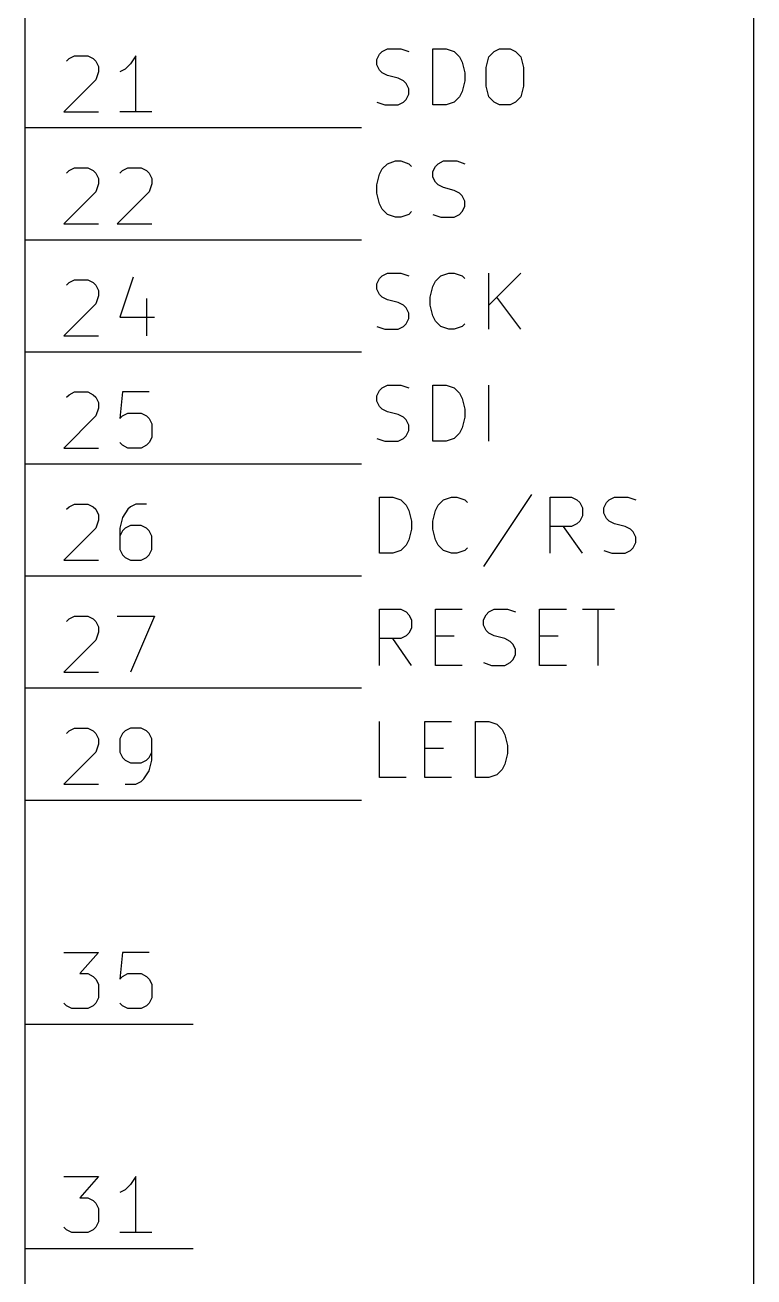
# Model space of a CAD drawing. Header units: inches. Extents: x 0.4 to 11.3, y -7.9 to -0.4.
# Drawn here: x 5.35 to 6, y -6.026 to -4.908 of the extents above; entities that cross this region are included whole.
import ezdxf

# ---------------------------------------------------------------- set-up
doc = ezdxf.new("R2010")
doc.units = ezdxf.units.IN
doc.header["$MEASUREMENT"] = 0
for name, color, linetype in [('LIGHTBLUE', 172, 'CONTINUOUS'), ('LIGHTGREEN', 92, 'CONTINUOUS'), ('LIGHTRED', 12, 'CONTINUOUS'), ('RED', 14, 'CONTINUOUS'), ('REDSIX', 19, 'CONTINUOUS'), ('WHITE', 250, 'CONTINUOUS')]:
    doc.layers.add(name, color=color, linetype=linetype)

msp = doc.modelspace()

# ---------------------------------------------------------------- linework, layer by layer
at = {"layer": 'LIGHTBLUE', "linetype": 'CONTINUOUS'}
msp.add_line((6, -7.35), (6, -3.55), dxfattribs=at)
at = {"layer": 'LIGHTGREEN', "linetype": 'CONTINUOUS'}
for p, q in [((5.5, -5), (5.65, -5)), ((5.5, -5.1), (5.65, -5.1)), ((5.5, -5.2), (5.65, -5.2)), ((5.5, -5.3), (5.65, -5.3)), ((5.5, -5.4), (5.65, -5.4)), ((5.5, -5.5), (5.65, -5.5)), ((5.5, -5.6), (5.65, -5.6))]:
    msp.add_line(p, q, dxfattribs=at)
at = {"layer": 'LIGHTRED', "linetype": 'CONTINUOUS'}
for p, q in [((5.3893, -4.9383), (5.394, -4.9359)), ((5.394, -4.9359), (5.406, -4.9359)), ((5.406, -4.9359), (5.4107, -4.9383)), ((5.4488, -4.9359), (5.444, -4.943)), ((5.4488, -4.9859), (5.4488, -4.9359)), ((5.3869, -4.9406), (5.3893, -4.9383)), ((5.4107, -4.9383), (5.4131, -4.9406)), ((5.4131, -4.9406), (5.4155, -4.9454)), ((5.4155, -4.9454), (5.4155, -4.9502)), ((5.4393, -4.9478), (5.4345, -4.9502)), ((5.444, -4.943), (5.4393, -4.9478)), ((5.4131, -4.9573), (5.3845, -4.9859)), ((5.4155, -4.9502), (5.4131, -4.9573)), ((5.3845, -4.9859), (5.4155, -4.9859)), ((5.4631, -4.9859), (5.4345, -4.9859)), ((5.3893, -5.0383), (5.394, -5.0359)), ((5.394, -5.0359), (5.406, -5.0359)), ((5.406, -5.0359), (5.4107, -5.0383)), ((5.4369, -5.0383), (5.4417, -5.0359)), ((5.4417, -5.0359), (5.4536, -5.0359)), ((5.4536, -5.0359), (5.4583, -5.0383)), ((5.3869, -5.0406), (5.3893, -5.0383)), ((5.4107, -5.0383), (5.4131, -5.0406)), ((5.4131, -5.0406), (5.4155, -5.0454)), ((5.4155, -5.0454), (5.4155, -5.0502)), ((5.4345, -5.0406), (5.4369, -5.0383)), ((5.4583, -5.0383), (5.4607, -5.0406)), ((5.4607, -5.0406), (5.4631, -5.0454)), ((5.4631, -5.0454), (5.4631, -5.0502)), ((5.4131, -5.0573), (5.3845, -5.0859)), ((5.4155, -5.0502), (5.4131, -5.0573)), ((5.4607, -5.0573), (5.4321, -5.0859)), ((5.4631, -5.0502), (5.4607, -5.0573)), ((5.3845, -5.0859), (5.4155, -5.0859)), ((5.4321, -5.0859), (5.4631, -5.0859)), ((5.3893, -5.1383), (5.394, -5.1359)), ((5.394, -5.1359), (5.406, -5.1359)), ((5.406, -5.1359), (5.4107, -5.1383)), ((5.4464, -5.1335), (5.4345, -5.1692)), ((5.3869, -5.1406), (5.3893, -5.1383)), ((5.4107, -5.1383), (5.4131, -5.1406)), ((5.4131, -5.1406), (5.4155, -5.1454)), ((5.4155, -5.1454), (5.4155, -5.1502)), ((5.4131, -5.1573), (5.3845, -5.1859)), ((5.4155, -5.1502), (5.4131, -5.1573)), ((5.4583, -5.1525), (5.4583, -5.1859)), ((5.4345, -5.1692), (5.4655, -5.1692)), ((5.3845, -5.1859), (5.4155, -5.1859)), ((5.3869, -5.2406), (5.3893, -5.2383)), ((5.3893, -5.2383), (5.394, -5.2359)), ((5.394, -5.2359), (5.406, -5.2359)), ((5.406, -5.2359), (5.4107, -5.2383)), ((5.4107, -5.2383), (5.4131, -5.2406)), ((5.4369, -5.2359), (5.4345, -5.2597)), ((5.4607, -5.2359), (5.4369, -5.2359)), ((5.4131, -5.2406), (5.4155, -5.2454)), ((5.4155, -5.2454), (5.4155, -5.2502)), ((5.4131, -5.2573), (5.3845, -5.2859)), ((5.4155, -5.2502), (5.4131, -5.2573)), ((5.4345, -5.2597), (5.4369, -5.2573)), ((5.4369, -5.2573), (5.4417, -5.2549)), ((5.4417, -5.2549), (5.4536, -5.2549)), ((5.4536, -5.2549), (5.4583, -5.2573)), ((5.4583, -5.2573), (5.4607, -5.2597)), ((5.4607, -5.2597), (5.4631, -5.2644)), ((5.4631, -5.2644), (5.4631, -5.2764)), ((5.4369, -5.2835), (5.4345, -5.2811)), ((5.4607, -5.2811), (5.4583, -5.2835)), ((5.4631, -5.2764), (5.4607, -5.2811)), ((5.3845, -5.2859), (5.4155, -5.2859)), ((5.4417, -5.2859), (5.4369, -5.2835)), ((5.4536, -5.2859), (5.4417, -5.2859)), ((5.4583, -5.2835), (5.4536, -5.2859)), ((5.3869, -5.3406), (5.3893, -5.3383)), ((5.3893, -5.3383), (5.394, -5.3359)), ((5.394, -5.3359), (5.406, -5.3359)), ((5.406, -5.3359), (5.4107, -5.3383)), ((5.4107, -5.3383), (5.4131, -5.3406)), ((5.444, -5.3383), (5.4417, -5.3406)), ((5.4488, -5.3359), (5.444, -5.3383)), ((5.4583, -5.3359), (5.4488, -5.3359)), ((5.4131, -5.3406), (5.4155, -5.3454)), ((5.4155, -5.3502), (5.4131, -5.3573)), ((5.4155, -5.3454), (5.4155, -5.3502)), ((5.4369, -5.3478), (5.4345, -5.3573)), ((5.4417, -5.3406), (5.4369, -5.3478)), ((5.4131, -5.3573), (5.3845, -5.3859)), ((5.4345, -5.3573), (5.4345, -5.3764)), ((5.4369, -5.3597), (5.4345, -5.3644)), ((5.4393, -5.3573), (5.4369, -5.3597)), ((5.444, -5.3549), (5.4393, -5.3573)), ((5.4536, -5.3549), (5.444, -5.3549)), ((5.4583, -5.3573), (5.4536, -5.3549)), ((5.4607, -5.3597), (5.4583, -5.3573)), ((5.4631, -5.3644), (5.4607, -5.3597)), ((5.4631, -5.3764), (5.4631, -5.3644)), ((5.4345, -5.3764), (5.4369, -5.3811)), ((5.4369, -5.3811), (5.4393, -5.3835)), ((5.4393, -5.3835), (5.444, -5.3859)), ((5.4536, -5.3859), (5.4583, -5.3835)), ((5.4583, -5.3835), (5.4607, -5.3811)), ((5.4607, -5.3811), (5.4631, -5.3764)), ((5.3845, -5.3859), (5.4155, -5.3859)), ((5.444, -5.3859), (5.4536, -5.3859)), ((5.3869, -5.4406), (5.3893, -5.4383)), ((5.3893, -5.4383), (5.394, -5.4359)), ((5.394, -5.4359), (5.406, -5.4359)), ((5.406, -5.4359), (5.4107, -5.4383)), ((5.4107, -5.4383), (5.4131, -5.4406)), ((5.4321, -5.4359), (5.4655, -5.4359)), ((5.4655, -5.4359), (5.444, -5.4859)), ((5.4131, -5.4406), (5.4155, -5.4454)), ((5.4155, -5.4502), (5.4131, -5.4573)), ((5.4155, -5.4454), (5.4155, -5.4502)), ((5.4131, -5.4573), (5.3845, -5.4859)), ((5.3845, -5.4859), (5.4155, -5.4859)), ((5.3869, -5.5406), (5.3893, -5.5383)), ((5.3893, -5.5383), (5.394, -5.5359)), ((5.394, -5.5359), (5.406, -5.5359)), ((5.406, -5.5359), (5.4107, -5.5383)), ((5.4107, -5.5383), (5.4131, -5.5406)), ((5.4393, -5.5383), (5.4369, -5.5406)), ((5.444, -5.5359), (5.4393, -5.5383)), ((5.4536, -5.5359), (5.444, -5.5359)), ((5.4583, -5.5383), (5.4536, -5.5359)), ((5.4607, -5.5406), (5.4583, -5.5383)), ((5.4131, -5.5406), (5.4155, -5.5454)), ((5.4155, -5.5502), (5.4131, -5.5573)), ((5.4155, -5.5454), (5.4155, -5.5502)), ((5.4369, -5.5406), (5.4345, -5.5454)), ((5.4345, -5.5454), (5.4345, -5.5573)), ((5.4631, -5.5454), (5.4607, -5.5406)), ((5.4631, -5.5644), (5.4631, -5.5454)), ((5.4131, -5.5573), (5.3845, -5.5859)), ((5.4345, -5.5573), (5.4369, -5.5621)), ((5.4369, -5.5621), (5.4393, -5.5644)), ((5.4583, -5.5644), (5.4607, -5.5621)), ((5.4607, -5.5621), (5.4631, -5.5573)), ((5.4393, -5.5644), (5.444, -5.5668)), ((5.444, -5.5668), (5.4536, -5.5668)), ((5.4536, -5.5668), (5.4583, -5.5644)), ((5.4607, -5.574), (5.4631, -5.5644)), ((5.4488, -5.5859), (5.4536, -5.5835)), ((5.4536, -5.5835), (5.4559, -5.5811)), ((5.4559, -5.5811), (5.4607, -5.574)), ((5.3845, -5.5859), (5.4155, -5.5859)), ((5.4393, -5.5859), (5.4488, -5.5859)), ((5.3845, -5.7359), (5.4155, -5.7359)), ((5.4155, -5.7359), (5.3988, -5.7549)), ((5.4369, -5.7359), (5.4345, -5.7597)), ((5.4607, -5.7359), (5.4369, -5.7359)), ((5.3988, -5.7549), (5.406, -5.7549)), ((5.406, -5.7549), (5.4107, -5.7573)), ((5.4107, -5.7573), (5.4131, -5.7597)), ((5.4131, -5.7597), (5.4155, -5.7644)), ((5.4345, -5.7597), (5.4369, -5.7573)), ((5.4369, -5.7573), (5.4417, -5.7549)), ((5.4417, -5.7549), (5.4536, -5.7549)), ((5.4536, -5.7549), (5.4583, -5.7573)), ((5.4583, -5.7573), (5.4607, -5.7597)), ((5.4607, -5.7597), (5.4631, -5.7644)), ((5.4155, -5.7644), (5.4155, -5.7764)), ((5.4631, -5.7644), (5.4631, -5.7764)), ((5.3869, -5.7835), (5.3845, -5.7811)), ((5.3917, -5.7859), (5.3869, -5.7835)), ((5.406, -5.7859), (5.3917, -5.7859)), ((5.4107, -5.7835), (5.406, -5.7859)), ((5.4131, -5.7811), (5.4107, -5.7835)), ((5.4155, -5.7764), (5.4131, -5.7811)), ((5.4369, -5.7835), (5.4345, -5.7811)), ((5.4417, -5.7859), (5.4369, -5.7835)), ((5.4536, -5.7859), (5.4417, -5.7859)), ((5.4583, -5.7835), (5.4536, -5.7859)), ((5.4607, -5.7811), (5.4583, -5.7835)), ((5.4631, -5.7764), (5.4607, -5.7811)), ((5.3845, -5.9359), (5.4155, -5.9359)), ((5.4155, -5.9359), (5.3988, -5.9549)), ((5.4488, -5.9359), (5.444, -5.943)), ((5.4488, -5.9859), (5.4488, -5.9359)), ((5.4393, -5.9478), (5.4345, -5.9502)), ((5.444, -5.943), (5.4393, -5.9478)), ((5.3988, -5.9549), (5.406, -5.9549)), ((5.406, -5.9549), (5.4107, -5.9573)), ((5.4107, -5.9573), (5.4131, -5.9597)), ((5.4131, -5.9597), (5.4155, -5.9644)), ((5.4155, -5.9644), (5.4155, -5.9764)), ((5.3869, -5.9835), (5.3845, -5.9811)), ((5.3917, -5.9859), (5.3869, -5.9835)), ((5.406, -5.9859), (5.3917, -5.9859)), ((5.4107, -5.9835), (5.406, -5.9859)), ((5.4131, -5.9811), (5.4107, -5.9835)), ((5.4155, -5.9764), (5.4131, -5.9811)), ((5.4631, -5.9859), (5.4345, -5.9859))]:
    msp.add_line(p, q, dxfattribs=at)
at = {"layer": 'RED', "linetype": 'CONTINUOUS'}
for p, q in [((5.35, -6.75), (5.35, -4.15)), ((5.35, -5), (5.5, -5)), ((5.35, -5.1), (5.5, -5.1)), ((5.35, -5.2), (5.5, -5.2)), ((5.35, -5.3), (5.5, -5.3)), ((5.35, -5.4), (5.5, -5.4)), ((5.35, -5.5), (5.5, -5.5)), ((5.35, -5.6), (5.5, -5.6)), ((5.35, -5.8), (5.5, -5.8)), ((5.35, -6), (5.5, -6))]:
    msp.add_line(p, q, dxfattribs=at)
at = {"layer": 'REDSIX', "linetype": 'CONTINUOUS'}
for p, q in [((5.6636, -4.9393), (5.666, -4.9346)), ((5.666, -4.9346), (5.6684, -4.9322)), ((5.6684, -4.9322), (5.6732, -4.9298)), ((5.6732, -4.9298), (5.6851, -4.9298)), ((5.6851, -4.9298), (5.6922, -4.9322)), ((5.7136, -4.9798), (5.7136, -4.9298)), ((5.7136, -4.9298), (5.7255, -4.9298)), ((5.7255, -4.9298), (5.7327, -4.9322)), ((5.7327, -4.9322), (5.7374, -4.9369)), ((5.7374, -4.9369), (5.7398, -4.9417)), ((5.7613, -4.9465), (5.7636, -4.9369)), ((5.7636, -4.9369), (5.7684, -4.9322)), ((5.7684, -4.9322), (5.7732, -4.9298)), ((5.7732, -4.9298), (5.7827, -4.9298)), ((5.7827, -4.9298), (5.7874, -4.9322)), ((5.7874, -4.9322), (5.7922, -4.9369)), ((5.7922, -4.9369), (5.7946, -4.9465)), ((5.6636, -4.9441), (5.6636, -4.9393)), ((5.666, -4.9488), (5.6636, -4.9441)), ((5.7398, -4.9417), (5.7422, -4.9512)), ((5.7613, -4.9631), (5.7613, -4.9465)), ((5.7946, -4.9465), (5.7946, -4.9631)), ((5.6684, -4.9512), (5.666, -4.9488)), ((5.6732, -4.9536), (5.6684, -4.9512)), ((5.6827, -4.956), (5.6732, -4.9536)), ((5.6874, -4.9584), (5.6827, -4.956)), ((5.6898, -4.9608), (5.6874, -4.9584)), ((5.7422, -4.9584), (5.7398, -4.9679)), ((5.7422, -4.9512), (5.7422, -4.9584)), ((5.6922, -4.9655), (5.6898, -4.9608)), ((5.6898, -4.975), (5.6922, -4.9703)), ((5.6922, -4.9703), (5.6922, -4.9655)), ((5.7398, -4.9679), (5.7374, -4.9727)), ((5.7636, -4.9727), (5.7613, -4.9631)), ((5.7946, -4.9631), (5.7922, -4.9727)), ((5.6636, -4.9774), (5.6708, -4.9798)), ((5.6708, -4.9798), (5.6827, -4.9798)), ((5.6827, -4.9798), (5.6874, -4.9774)), ((5.6874, -4.9774), (5.6898, -4.975)), ((5.7255, -4.9798), (5.7136, -4.9798)), ((5.7327, -4.9774), (5.7255, -4.9798)), ((5.7374, -4.9727), (5.7327, -4.9774)), ((5.7684, -4.9774), (5.7636, -4.9727)), ((5.7732, -4.9798), (5.7684, -4.9774)), ((5.7827, -4.9798), (5.7732, -4.9798)), ((5.7874, -4.9774), (5.7827, -4.9798)), ((5.7922, -4.9727), (5.7874, -4.9774)), ((5.666, -5.0417), (5.6684, -5.0369)), ((5.6684, -5.0369), (5.6732, -5.0322)), ((5.6732, -5.0322), (5.6803, -5.0298)), ((5.6803, -5.0298), (5.6851, -5.0298)), ((5.6851, -5.0298), (5.6922, -5.0322)), ((5.6922, -5.0322), (5.6946, -5.0346)), ((5.7136, -5.0393), (5.716, -5.0346)), ((5.716, -5.0346), (5.7184, -5.0322)), ((5.7184, -5.0322), (5.7232, -5.0298)), ((5.7232, -5.0298), (5.7351, -5.0298)), ((5.7351, -5.0298), (5.7422, -5.0322)), ((5.6636, -5.0512), (5.666, -5.0417)), ((5.7136, -5.0441), (5.7136, -5.0393)), ((5.716, -5.0488), (5.7136, -5.0441)), ((5.7184, -5.0512), (5.716, -5.0488)), ((5.6636, -5.0584), (5.6636, -5.0512)), ((5.666, -5.0679), (5.6636, -5.0584)), ((5.7232, -5.0536), (5.7184, -5.0512)), ((5.7327, -5.056), (5.7232, -5.0536)), ((5.7374, -5.0584), (5.7327, -5.056)), ((5.7398, -5.0608), (5.7374, -5.0584)), ((5.6684, -5.0727), (5.666, -5.0679)), ((5.7422, -5.0655), (5.7398, -5.0608)), ((5.7398, -5.075), (5.7422, -5.0703)), ((5.7422, -5.0703), (5.7422, -5.0655)), ((5.6732, -5.0774), (5.6684, -5.0727)), ((5.6803, -5.0798), (5.6732, -5.0774)), ((5.6851, -5.0798), (5.6803, -5.0798)), ((5.6922, -5.0774), (5.6851, -5.0798)), ((5.6946, -5.075), (5.6922, -5.0774)), ((5.7136, -5.0774), (5.7208, -5.0798)), ((5.7208, -5.0798), (5.7327, -5.0798)), ((5.7327, -5.0798), (5.7374, -5.0774)), ((5.7374, -5.0774), (5.7398, -5.075)), ((5.6636, -5.1393), (5.666, -5.1346)), ((5.666, -5.1346), (5.6684, -5.1322)), ((5.6684, -5.1322), (5.6732, -5.1298)), ((5.6732, -5.1298), (5.6851, -5.1298)), ((5.6851, -5.1298), (5.6922, -5.1322)), ((5.7136, -5.1417), (5.716, -5.1369)), ((5.716, -5.1369), (5.7208, -5.1322)), ((5.7208, -5.1322), (5.7279, -5.1298)), ((5.7279, -5.1298), (5.7327, -5.1298)), ((5.7327, -5.1298), (5.7398, -5.1322)), ((5.7398, -5.1322), (5.7422, -5.1346)), ((5.7636, -5.1798), (5.7636, -5.1298)), ((5.7922, -5.1298), (5.7636, -5.1584)), ((5.6636, -5.1441), (5.6636, -5.1393)), ((5.666, -5.1488), (5.6636, -5.1441)), ((5.6684, -5.1512), (5.666, -5.1488)), ((5.7113, -5.1512), (5.7136, -5.1417)), ((5.6732, -5.1536), (5.6684, -5.1512)), ((5.6827, -5.156), (5.6732, -5.1536)), ((5.6874, -5.1584), (5.6827, -5.156)), ((5.6898, -5.1608), (5.6874, -5.1584)), ((5.7113, -5.1584), (5.7113, -5.1512)), ((5.7136, -5.1679), (5.7113, -5.1584)), ((5.7922, -5.1798), (5.7708, -5.1512)), ((5.6922, -5.1655), (5.6898, -5.1608)), ((5.6898, -5.175), (5.6922, -5.1703)), ((5.6922, -5.1703), (5.6922, -5.1655)), ((5.716, -5.1727), (5.7136, -5.1679)), ((5.6636, -5.1774), (5.6708, -5.1798)), ((5.6708, -5.1798), (5.6827, -5.1798)), ((5.6827, -5.1798), (5.6874, -5.1774)), ((5.6874, -5.1774), (5.6898, -5.175)), ((5.7208, -5.1774), (5.716, -5.1727)), ((5.7279, -5.1798), (5.7208, -5.1774)), ((5.7327, -5.1798), (5.7279, -5.1798)), ((5.7398, -5.1774), (5.7327, -5.1798)), ((5.7422, -5.175), (5.7398, -5.1774)), ((5.6636, -5.2393), (5.666, -5.2346)), ((5.666, -5.2346), (5.6684, -5.2322)), ((5.6684, -5.2322), (5.6732, -5.2298)), ((5.6732, -5.2298), (5.6851, -5.2298)), ((5.6851, -5.2298), (5.6922, -5.2322)), ((5.7136, -5.2798), (5.7136, -5.2298)), ((5.7136, -5.2298), (5.7255, -5.2298)), ((5.7255, -5.2298), (5.7327, -5.2322)), ((5.7327, -5.2322), (5.7374, -5.2369)), ((5.7374, -5.2369), (5.7398, -5.2417)), ((5.7636, -5.2798), (5.7636, -5.2298)), ((5.6636, -5.2441), (5.6636, -5.2393)), ((5.666, -5.2488), (5.6636, -5.2441)), ((5.6684, -5.2512), (5.666, -5.2488)), ((5.7398, -5.2417), (5.7422, -5.2512)), ((5.6732, -5.2536), (5.6684, -5.2512)), ((5.6827, -5.256), (5.6732, -5.2536)), ((5.6874, -5.2584), (5.6827, -5.256)), ((5.6898, -5.2608), (5.6874, -5.2584)), ((5.6922, -5.2655), (5.6898, -5.2608)), ((5.7422, -5.2584), (5.7398, -5.2679)), ((5.7422, -5.2512), (5.7422, -5.2584)), ((5.6898, -5.275), (5.6922, -5.2703)), ((5.6922, -5.2703), (5.6922, -5.2655)), ((5.7398, -5.2679), (5.7374, -5.2727)), ((5.6636, -5.2774), (5.6708, -5.2798)), ((5.6708, -5.2798), (5.6827, -5.2798)), ((5.6827, -5.2798), (5.6874, -5.2774)), ((5.6874, -5.2774), (5.6898, -5.275)), ((5.7255, -5.2798), (5.7136, -5.2798)), ((5.7327, -5.2774), (5.7255, -5.2798)), ((5.7374, -5.2727), (5.7327, -5.2774)), ((5.8017, -5.3274), (5.7589, -5.3917)), ((5.666, -5.3798), (5.666, -5.3298)), ((5.666, -5.3298), (5.6779, -5.3298)), ((5.6779, -5.3298), (5.6851, -5.3322)), ((5.6851, -5.3322), (5.6898, -5.3369)), ((5.6898, -5.3369), (5.6922, -5.3417)), ((5.716, -5.3417), (5.7184, -5.3369)), ((5.7184, -5.3369), (5.7232, -5.3322)), ((5.7232, -5.3322), (5.7303, -5.3298)), ((5.7303, -5.3298), (5.7351, -5.3298)), ((5.7351, -5.3298), (5.7422, -5.3322)), ((5.7422, -5.3322), (5.7446, -5.3346)), ((5.8184, -5.3798), (5.8184, -5.3298)), ((5.8184, -5.3298), (5.8374, -5.3298)), ((5.8374, -5.3298), (5.8422, -5.3322)), ((5.8422, -5.3322), (5.8446, -5.3346)), ((5.8446, -5.3346), (5.847, -5.3393)), ((5.866, -5.3393), (5.8684, -5.3346)), ((5.8684, -5.3346), (5.8708, -5.3322)), ((5.8708, -5.3322), (5.8755, -5.3298)), ((5.8755, -5.3298), (5.8874, -5.3298)), ((5.8874, -5.3298), (5.8946, -5.3322)), ((5.6922, -5.3417), (5.6946, -5.3512)), ((5.7136, -5.3512), (5.716, -5.3417)), ((5.847, -5.3465), (5.8446, -5.3512)), ((5.847, -5.3393), (5.847, -5.3465)), ((5.866, -5.3441), (5.866, -5.3393)), ((5.8684, -5.3488), (5.866, -5.3441)), ((5.8708, -5.3512), (5.8684, -5.3488)), ((5.6946, -5.3584), (5.6922, -5.3679)), ((5.6946, -5.3512), (5.6946, -5.3584)), ((5.7136, -5.3584), (5.7136, -5.3512)), ((5.716, -5.3679), (5.7136, -5.3584)), ((5.8374, -5.356), (5.8184, -5.356)), ((5.847, -5.3798), (5.8303, -5.356)), ((5.8422, -5.3536), (5.8374, -5.356)), ((5.8446, -5.3512), (5.8422, -5.3536)), ((5.8755, -5.3536), (5.8708, -5.3512)), ((5.8851, -5.356), (5.8755, -5.3536)), ((5.8898, -5.3584), (5.8851, -5.356)), ((5.8922, -5.3608), (5.8898, -5.3584)), ((5.8946, -5.3655), (5.8922, -5.3608)), ((5.6898, -5.3727), (5.6851, -5.3774)), ((5.6922, -5.3679), (5.6898, -5.3727)), ((5.7184, -5.3727), (5.716, -5.3679)), ((5.7232, -5.3774), (5.7184, -5.3727)), ((5.8922, -5.375), (5.8946, -5.3703)), ((5.8946, -5.3703), (5.8946, -5.3655)), ((5.6779, -5.3798), (5.666, -5.3798)), ((5.6851, -5.3774), (5.6779, -5.3798)), ((5.7303, -5.3798), (5.7232, -5.3774)), ((5.7351, -5.3798), (5.7303, -5.3798)), ((5.7422, -5.3774), (5.7351, -5.3798)), ((5.7446, -5.375), (5.7422, -5.3774)), ((5.866, -5.3774), (5.8732, -5.3798)), ((5.8732, -5.3798), (5.8851, -5.3798)), ((5.8851, -5.3798), (5.8898, -5.3774)), ((5.8898, -5.3774), (5.8922, -5.375)), ((5.666, -5.4798), (5.666, -5.4298)), ((5.666, -5.4298), (5.6851, -5.4298)), ((5.6851, -5.4298), (5.6898, -5.4322)), ((5.6898, -5.4322), (5.6922, -5.4346)), ((5.6922, -5.4346), (5.6946, -5.4393)), ((5.6946, -5.4393), (5.6946, -5.4465)), ((5.716, -5.4798), (5.716, -5.4298)), ((5.716, -5.4298), (5.7398, -5.4298)), ((5.7589, -5.4393), (5.7612, -5.4346)), ((5.7589, -5.4441), (5.7589, -5.4393)), ((5.7612, -5.4346), (5.7636, -5.4322)), ((5.7636, -5.4322), (5.7684, -5.4298)), ((5.7684, -5.4298), (5.7803, -5.4298)), ((5.7803, -5.4298), (5.7874, -5.4322)), ((5.8089, -5.4798), (5.8089, -5.4298)), ((5.8089, -5.4298), (5.8327, -5.4298)), ((5.847, -5.4298), (5.8755, -5.4298)), ((5.8612, -5.4798), (5.8612, -5.4298)), ((5.6946, -5.4465), (5.6922, -5.4512)), ((5.7612, -5.4488), (5.7589, -5.4441)), ((5.7636, -5.4512), (5.7612, -5.4488)), ((5.6851, -5.456), (5.666, -5.456)), ((5.6946, -5.4798), (5.6779, -5.456)), ((5.6898, -5.4536), (5.6851, -5.456)), ((5.6922, -5.4512), (5.6898, -5.4536)), ((5.716, -5.4536), (5.7327, -5.4536)), ((5.7684, -5.4536), (5.7636, -5.4512)), ((5.7779, -5.456), (5.7684, -5.4536)), ((5.7827, -5.4584), (5.7779, -5.456)), ((5.7851, -5.4608), (5.7827, -5.4584)), ((5.7874, -5.4655), (5.7851, -5.4608)), ((5.8089, -5.4536), (5.8255, -5.4536)), ((5.7851, -5.475), (5.7874, -5.4703)), ((5.7874, -5.4703), (5.7874, -5.4655)), ((5.7398, -5.4798), (5.716, -5.4798)), ((5.7589, -5.4774), (5.766, -5.4798)), ((5.766, -5.4798), (5.7779, -5.4798)), ((5.7779, -5.4798), (5.7827, -5.4774)), ((5.7827, -5.4774), (5.7851, -5.475)), ((5.8327, -5.4798), (5.8089, -5.4798)), ((5.666, -5.5798), (5.666, -5.5298)), ((5.7065, -5.5798), (5.7065, -5.5298)), ((5.7065, -5.5298), (5.7303, -5.5298)), ((5.7517, -5.5798), (5.7517, -5.5298)), ((5.7517, -5.5298), (5.7636, -5.5298)), ((5.7636, -5.5298), (5.7708, -5.5322)), ((5.7708, -5.5322), (5.7755, -5.5369)), ((5.7755, -5.5369), (5.7779, -5.5417)), ((5.7779, -5.5417), (5.7803, -5.5512)), ((5.7803, -5.5512), (5.7803, -5.5584)), ((5.7065, -5.5536), (5.7232, -5.5536)), ((5.7803, -5.5584), (5.7779, -5.5679)), ((5.7755, -5.5727), (5.7708, -5.5774)), ((5.7779, -5.5679), (5.7755, -5.5727)), ((5.6898, -5.5798), (5.666, -5.5798)), ((5.7303, -5.5798), (5.7065, -5.5798)), ((5.7636, -5.5798), (5.7517, -5.5798)), ((5.7708, -5.5774), (5.7636, -5.5798))]:
    msp.add_line(p, q, dxfattribs=at)
at = {"layer": 'WHITE', "linetype": 'CONTINUOUS'}
msp.add_line((5.35, -6.75), (5.35, -4.15), dxfattribs=at)

doc.saveas('drawing.dxf')
